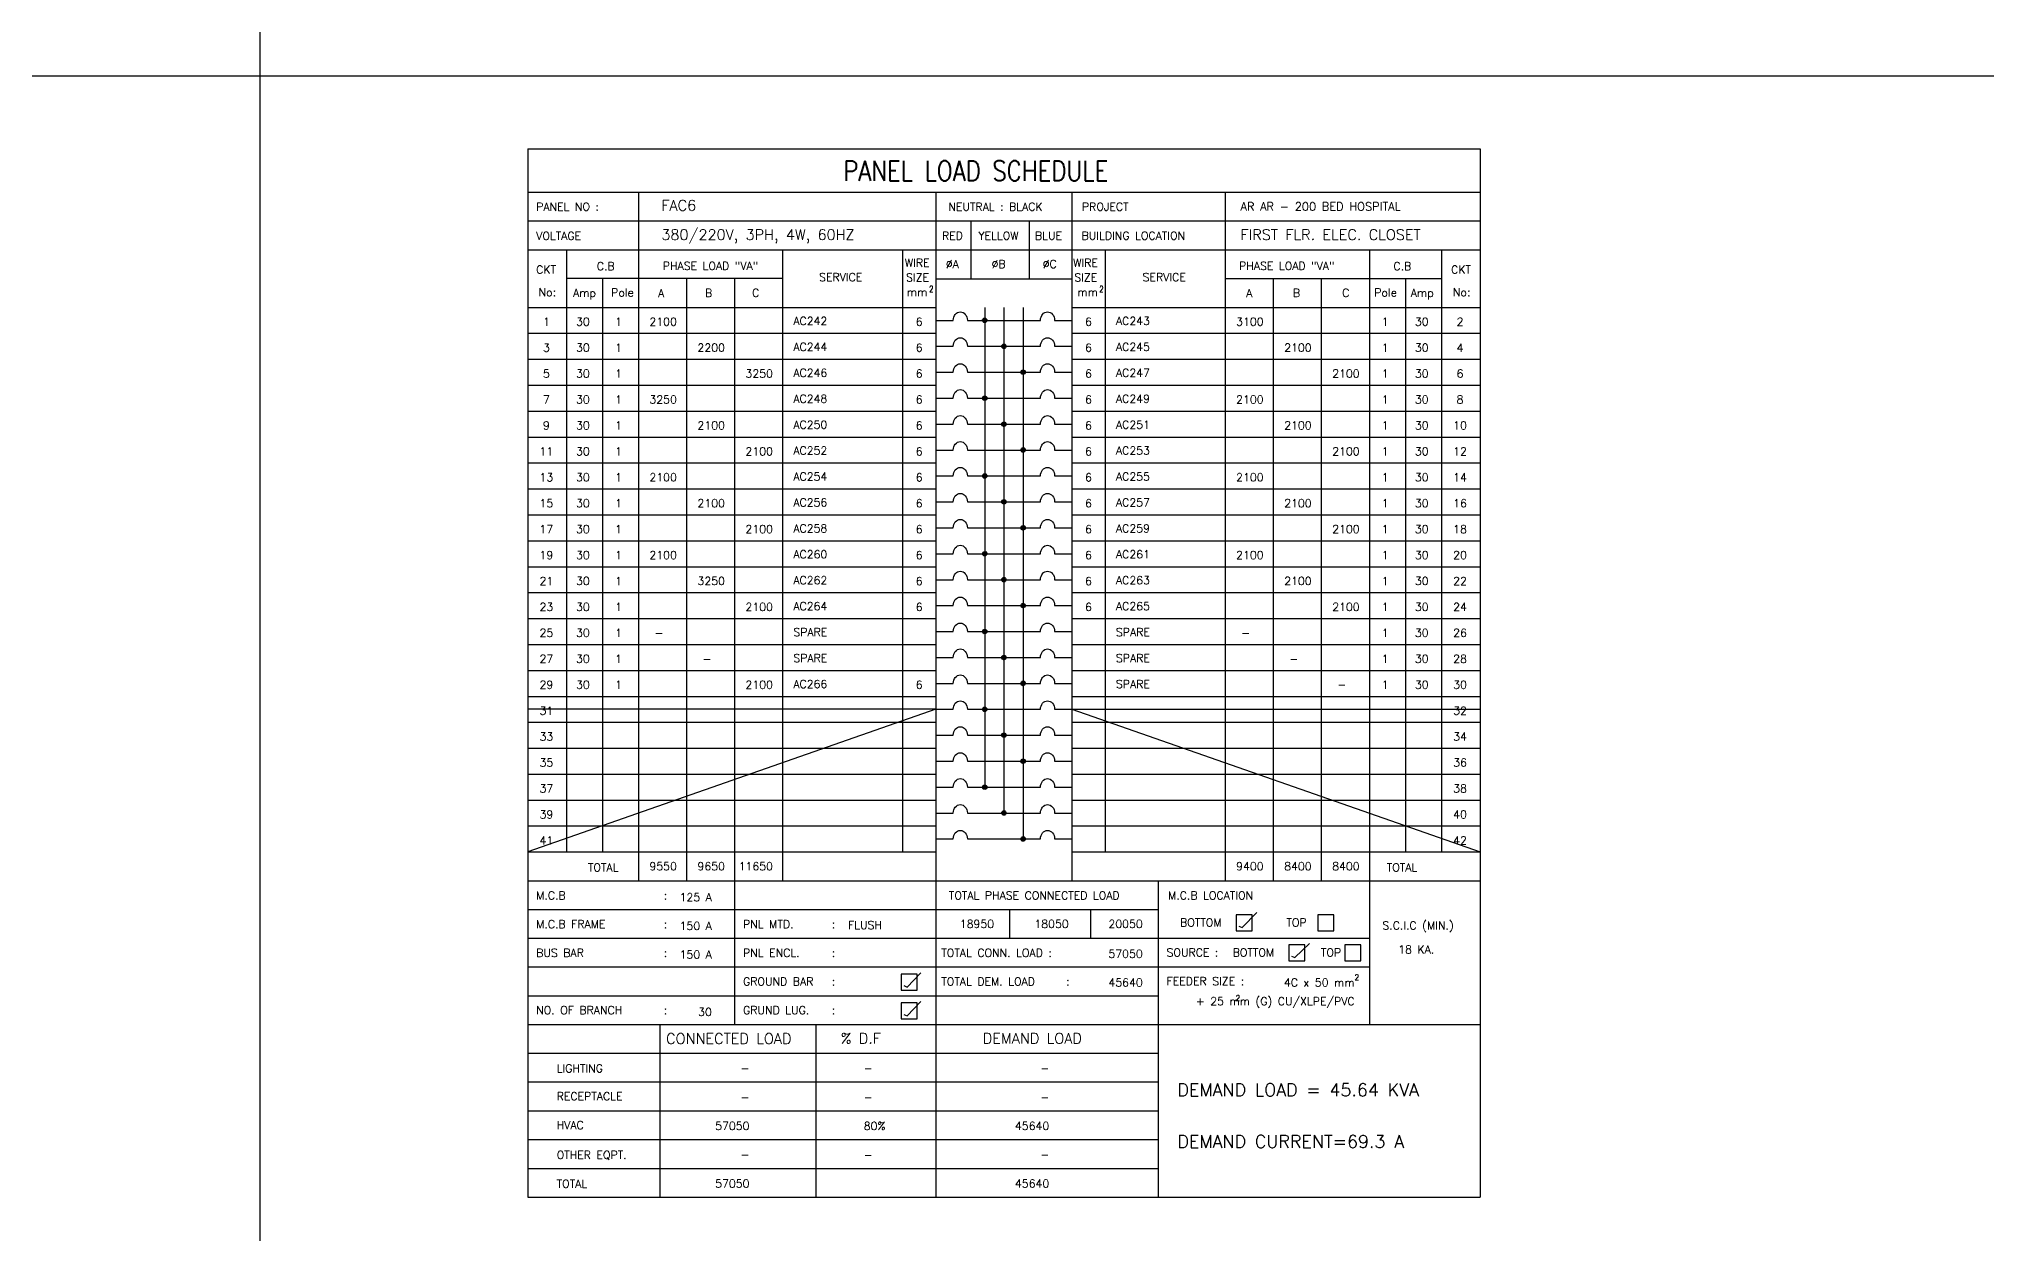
# Model space of a CAD drawing. Extents: x -97793 to -97690, y 25173 to 25253.
# Drawn here: x -97732.83 to -97690.16, y 25200.66 to 25226.74 of the extents above; entities that cross this region are included whole.
import ezdxf
from ezdxf.enums import TextEntityAlignment as Align

# ---------------------------------------------------------------- set-up
doc = ezdxf.new("R2010")
doc.units = 0
doc.header["$MEASUREMENT"] = 0
for name, color, linetype in [('BORDER', 4, 'CONTINUOUS'), ('E-TXT', 2, 'CONTINUOUS'), ('PANEL', 2, 'CONTINUOUS')]:
    doc.layers.add(name, color=color, linetype=linetype)
doc.styles.add('ROMANS', font='ROMANS.shx', dxfattribs={"height": 0.4})
pattern_1 = [(315, (107320.739428, 27257.425242), (0.00864749998874, 0.00864749998874), [])]
pattern_2 = [(315, (107320.739428, 27259.123383), (0.00864749998874, 0.00864749998874), [])]
pattern_3 = [(315, (107320.739428, 27260.821525), (0.00864749998874, 0.00864749998874), [])]
pattern_4 = [(315, (107320.739428, 27262.519666), (0.00864749998874, 0.00864749998874), [])]
pattern_5 = [(315, (107320.739428, 27264.217807), (0.00864749998874, 0.00864749998874), [])]
pattern_6 = [(315, (107320.739428, 27265.915948), (0.00864749998874, 0.00864749998874), [])]

msp = doc.modelspace()

# ---------------------------------------------------------------- hatches: boundary and pattern name
at = {"layer": 'PANEL', "linetype": 'Continuous'}
h = msp.add_hatch(dxfattribs=at)
h.set_pattern_fill('ANSI31', color=256, scale=0.068485, angle=406.041, style=0)
h.set_pattern_definition([(91.040959325, (107320.739428, 27265.915948), (-0.00855917542476, -0.00015552164567), [])])
h.paths.add_polyline_path([(-97712.237, 25220.598, 1), (-97712.139, 25220.598, 1)])
h = msp.add_hatch(dxfattribs=at)
h.set_pattern_fill('ANSI31', color=256, scale=0.097835, angle=270, style=0)
h.set_pattern_definition(pattern_6)
h.paths.add_polyline_path([(-97711.818, 25220.032, 1), (-97711.72, 25220.032, 1)])
h = msp.add_hatch(dxfattribs=at)
h.set_pattern_fill('ANSI31', color=256, scale=0.097835, angle=270, style=0)
h.set_pattern_definition(pattern_6)
h.paths.add_polyline_path([(-97711.301, 25219.466, 1), (-97711.399, 25219.466, 1)])
h = msp.add_hatch(dxfattribs=at)
h.set_pattern_fill('ANSI31', color=256, scale=0.097835, angle=270, style=0)
h.set_pattern_definition(pattern_6)
h.paths.add_polyline_path([(-97712.139, 25218.9, 1), (-97712.237, 25218.9, 1)])
h = msp.add_hatch(dxfattribs=at)
h.set_pattern_fill('ANSI31', color=256, scale=0.097835, angle=270, style=0)
h.set_pattern_definition(pattern_6)
h.paths.add_polyline_path([(-97711.72, 25218.333, 1), (-97711.818, 25218.333, 1)])
h = msp.add_hatch(dxfattribs=at)
h.set_pattern_fill('ANSI31', color=256, scale=0.097835, angle=270, style=0)
h.set_pattern_definition(pattern_6)
h.paths.add_polyline_path([(-97711.301, 25217.767, 1), (-97711.399, 25217.767, 1)])
h = msp.add_hatch(dxfattribs=at)
h.set_pattern_fill('ANSI31', color=256, scale=0.097835, angle=270, style=0)
h.set_pattern_definition(pattern_5)
h.paths.add_polyline_path([(-97712.139, 25217.201, 1), (-97712.237, 25217.201, 1)])
h = msp.add_hatch(dxfattribs=at)
h.set_pattern_fill('ANSI31', color=256, scale=0.097835, angle=270, style=0)
h.set_pattern_definition(pattern_5)
h.paths.add_polyline_path([(-97711.72, 25216.635, 1), (-97711.818, 25216.635, 1)])
h = msp.add_hatch(dxfattribs=at)
h.set_pattern_fill('ANSI31', color=256, scale=0.097835, angle=270, style=0)
h.set_pattern_definition(pattern_5)
h.paths.add_polyline_path([(-97711.301, 25216.069, 1), (-97711.399, 25216.069, 1)])
h = msp.add_hatch(dxfattribs=at)
h.set_pattern_fill('ANSI31', color=256, scale=0.097835, angle=270, style=0)
h.set_pattern_definition(pattern_4)
h.paths.add_polyline_path([(-97712.139, 25215.503, 1), (-97712.237, 25215.503, 1)])
h = msp.add_hatch(dxfattribs=at)
h.set_pattern_fill('ANSI31', color=256, scale=0.097835, angle=270, style=0)
h.set_pattern_definition(pattern_4)
h.paths.add_polyline_path([(-97711.72, 25214.937, 1), (-97711.818, 25214.937, 1)])
h = msp.add_hatch(dxfattribs=at)
h.set_pattern_fill('ANSI31', color=256, scale=0.097835, angle=270, style=0)
h.set_pattern_definition(pattern_4)
h.paths.add_polyline_path([(-97711.301, 25214.371, 1), (-97711.399, 25214.371, 1)])
h = msp.add_hatch(dxfattribs=at)
h.set_pattern_fill('ANSI31', color=256, scale=0.097835, angle=270, style=0)
h.set_pattern_definition(pattern_3)
h.paths.add_polyline_path([(-97712.139, 25213.805, 1), (-97712.237, 25213.805, 1)])
h = msp.add_hatch(dxfattribs=at)
h.set_pattern_fill('ANSI31', color=256, scale=0.097835, angle=270, style=0)
h.set_pattern_definition(pattern_3)
h.paths.add_polyline_path([(-97711.72, 25213.239, 1), (-97711.818, 25213.239, 1)])
h = msp.add_hatch(dxfattribs=at)
h.set_pattern_fill('ANSI31', color=256, scale=0.097835, angle=270, style=0)
h.set_pattern_definition(pattern_3)
h.paths.add_polyline_path([(-97711.301, 25212.673, 1), (-97711.399, 25212.673, 1)])
h = msp.add_hatch(dxfattribs=at)
h.set_pattern_fill('ANSI31', color=256, scale=0.097835, angle=270, style=0)
h.set_pattern_definition(pattern_2)
h.paths.add_polyline_path([(-97712.139, 25212.107, 1), (-97712.237, 25212.107, 1)])
h = msp.add_hatch(dxfattribs=at)
h.set_pattern_fill('ANSI31', color=256, scale=0.097835, angle=270, style=0)
h.set_pattern_definition(pattern_2)
h.paths.add_polyline_path([(-97711.72, 25211.541, 1), (-97711.818, 25211.541, 1)])
h = msp.add_hatch(dxfattribs=at)
h.set_pattern_fill('ANSI31', color=256, scale=0.097835, angle=270, style=0)
h.set_pattern_definition(pattern_2)
h.paths.add_polyline_path([(-97711.301, 25210.975, 1), (-97711.399, 25210.975, 1)])
h = msp.add_hatch(dxfattribs=at)
h.set_pattern_fill('ANSI31', color=256, scale=0.097835, angle=270, style=0)
h.set_pattern_definition(pattern_1)
h.paths.add_polyline_path([(-97712.139, 25210.409, 1), (-97712.237, 25210.409, 1)])
h = msp.add_hatch(dxfattribs=at)
h.set_pattern_fill('ANSI31', color=256, scale=0.097835, angle=270, style=0)
h.set_pattern_definition(pattern_1)
h.paths.add_polyline_path([(-97711.72, 25209.843, 1), (-97711.818, 25209.843, 1)])
h = msp.add_hatch(dxfattribs=at)
h.set_pattern_fill('ANSI31', color=256, scale=0.097835, angle=270, style=0)
h.set_pattern_definition(pattern_1)
h.paths.add_polyline_path([(-97711.301, 25209.277, 1), (-97711.399, 25209.277, 1)])

# ---------------------------------------------------------------- linework, layer by layer
at = {"layer": 'BORDER', "color": 1}
for p, q in [((-97728.011, 25252.819), (-97728.011, 25172.719)), ((-97792.977, 25225.937), (-97690.16, 25225.937))]:
    msp.add_line(p, q, dxfattribs=at)
at = {"layer": 'PANEL', "color": 6}
for p, q in [((-97722.164, 25224.34), (-97701.374, 25224.34)), ((-97722.164, 25224.34), (-97722.164, 25201.457)), ((-97701.374, 25224.34), (-97701.374, 25201.457)), ((-97722.164, 25201.457), (-97701.374, 25201.457))]:
    msp.add_line(p, q, dxfattribs=at)
at = {"layer": 'PANEL', "color": 2}
for p, q in [((-97722.164, 25223.396), (-97701.374, 25223.396)), ((-97713.254, 25223.396), (-97713.254, 25208.361)), ((-97710.284, 25223.396), (-97710.284, 25208.361)), ((-97722.164, 25222.139), (-97701.374, 25222.139)), ((-97713.254, 25221.507), (-97710.284, 25221.507)), ((-97722.164, 25208.361), (-97701.374, 25208.361))]:
    msp.add_line(p, q, dxfattribs=at)
at = {"layer": 'PANEL', "color": 11}
for p, q in [((-97719.745, 25223.396), (-97719.745, 25208.361)), ((-97706.938, 25223.396), (-97706.938, 25208.361)), ((-97721.317, 25222.139), (-97721.317, 25208.994)), ((-97716.6, 25222.139), (-97716.6, 25208.361)), ((-97713.98, 25222.139), (-97713.98, 25208.994)), ((-97709.558, 25222.139), (-97709.558, 25208.994)), ((-97703.793, 25222.139), (-97703.793, 25205.23)), ((-97702.221, 25222.139), (-97702.221, 25208.994)), ((-97716.6, 25221.51), (-97721.317, 25221.51)), ((-97720.531, 25221.51), (-97720.531, 25208.994)), ((-97718.697, 25221.51), (-97718.697, 25208.361)), ((-97717.648, 25221.51), (-97717.648, 25205.23)), ((-97706.938, 25221.51), (-97702.221, 25221.51)), ((-97705.89, 25221.51), (-97705.89, 25208.361)), ((-97704.841, 25221.51), (-97704.841, 25208.361)), ((-97703.007, 25221.51), (-97703.007, 25208.994)), ((-97722.164, 25220.881), (-97713.254, 25220.881)), ((-97710.284, 25220.881), (-97701.374, 25220.881)), ((-97722.164, 25220.315), (-97713.254, 25220.315)), ((-97710.284, 25220.315), (-97701.374, 25220.315)), ((-97722.164, 25219.749), (-97713.254, 25219.749)), ((-97710.284, 25219.749), (-97701.374, 25219.749)), ((-97722.164, 25219.183), (-97713.254, 25219.183)), ((-97710.284, 25219.183), (-97701.374, 25219.183)), ((-97722.164, 25218.616), (-97713.254, 25218.616)), ((-97710.284, 25218.616), (-97701.374, 25218.616)), ((-97722.164, 25218.05), (-97713.254, 25218.05)), ((-97710.284, 25218.05), (-97701.374, 25218.05)), ((-97722.164, 25217.484), (-97713.254, 25217.484)), ((-97710.284, 25217.484), (-97701.374, 25217.484)), ((-97722.164, 25216.918), (-97713.254, 25216.918)), ((-97710.284, 25216.918), (-97701.374, 25216.918)), ((-97722.164, 25216.352), (-97713.254, 25216.352)), ((-97710.284, 25216.352), (-97701.374, 25216.352)), ((-97722.164, 25215.786), (-97713.254, 25215.786)), ((-97710.284, 25215.786), (-97701.374, 25215.786)), ((-97722.164, 25215.22), (-97713.254, 25215.22)), ((-97710.284, 25215.22), (-97701.374, 25215.22)), ((-97722.164, 25214.654), (-97713.254, 25214.654)), ((-97710.284, 25214.654), (-97701.374, 25214.654)), ((-97722.164, 25214.088), (-97713.254, 25214.088)), ((-97710.284, 25214.088), (-97701.374, 25214.088)), ((-97722.164, 25213.522), (-97713.254, 25213.522)), ((-97710.284, 25213.522), (-97701.374, 25213.522)), ((-97722.164, 25212.956), (-97713.254, 25212.956)), ((-97710.284, 25212.956), (-97701.374, 25212.956)), ((-97722.164, 25212.39), (-97713.254, 25212.39)), ((-97710.284, 25212.39), (-97701.374, 25212.39)), ((-97722.164, 25211.824), (-97713.254, 25211.824)), ((-97710.284, 25211.824), (-97701.374, 25211.824)), ((-97722.164, 25211.258), (-97713.254, 25211.258)), ((-97710.284, 25211.258), (-97701.374, 25211.258)), ((-97722.164, 25210.692), (-97713.254, 25210.692)), ((-97710.284, 25210.692), (-97701.374, 25210.692)), ((-97722.164, 25210.126), (-97713.254, 25210.126)), ((-97710.284, 25210.126), (-97701.374, 25210.126)), ((-97722.164, 25209.56), (-97713.254, 25209.56)), ((-97710.284, 25209.56), (-97701.374, 25209.56)), ((-97722.164, 25208.994), (-97713.254, 25208.994)), ((-97710.284, 25208.994), (-97701.374, 25208.994)), ((-97713.254, 25208.361), (-97713.254, 25201.457)), ((-97708.402, 25208.361), (-97708.402, 25205.23)), ((-97722.164, 25207.734), (-97708.402, 25207.734)), ((-97711.648, 25207.734), (-97711.648, 25207.108)), ((-97709.878, 25207.734), (-97709.878, 25207.108)), ((-97722.164, 25207.108), (-97703.793, 25207.108)), ((-97722.164, 25206.482), (-97703.793, 25206.482)), ((-97722.164, 25205.856), (-97708.402, 25205.856)), ((-97722.164, 25205.23), (-97701.374, 25205.23)), ((-97719.283, 25205.23), (-97719.283, 25201.457)), ((-97715.875, 25205.23), (-97715.875, 25201.457)), ((-97708.402, 25205.23), (-97708.402, 25201.457)), ((-97722.164, 25204.601), (-97708.402, 25204.601)), ((-97722.164, 25203.972), (-97708.402, 25203.972)), ((-97722.164, 25203.343), (-97708.402, 25203.343)), ((-97722.164, 25202.714), (-97708.402, 25202.714)), ((-97722.164, 25202.085), (-97708.402, 25202.085))]:
    msp.add_line(p, q, dxfattribs=at)
at = {"layer": 'PANEL'}
for p, q in [((-97722.164, 25222.77), (-97701.374, 25222.77)), ((-97712.484, 25221.507), (-97712.484, 25222.77)), ((-97711.208, 25221.507), (-97711.208, 25222.77)), ((-97713.254, 25220.598), (-97712.875, 25220.598)), ((-97712.567, 25220.598), (-97710.971, 25220.598)), ((-97712.188, 25220.881), (-97712.188, 25210.409)), ((-97711.769, 25220.881), (-97711.769, 25209.843)), ((-97711.35, 25220.881), (-97711.35, 25209.277)), ((-97710.663, 25220.598), (-97710.284, 25220.598)), ((-97713.254, 25220.032), (-97712.875, 25220.032)), ((-97712.567, 25220.032), (-97710.971, 25220.032)), ((-97710.663, 25220.032), (-97710.284, 25220.032)), ((-97713.254, 25219.466), (-97712.875, 25219.466)), ((-97712.567, 25219.466), (-97710.971, 25219.466)), ((-97710.663, 25219.466), (-97710.284, 25219.466)), ((-97713.254, 25218.9), (-97712.875, 25218.9)), ((-97712.567, 25218.9), (-97710.971, 25218.9)), ((-97710.663, 25218.9), (-97710.284, 25218.9)), ((-97713.254, 25218.333), (-97712.875, 25218.333)), ((-97712.567, 25218.333), (-97710.971, 25218.333)), ((-97710.663, 25218.333), (-97710.284, 25218.333)), ((-97713.254, 25217.767), (-97712.875, 25217.767)), ((-97712.567, 25217.767), (-97710.971, 25217.767)), ((-97710.663, 25217.767), (-97710.284, 25217.767)), ((-97713.254, 25217.201), (-97712.875, 25217.201)), ((-97712.567, 25217.201), (-97710.971, 25217.201)), ((-97710.663, 25217.201), (-97710.284, 25217.201)), ((-97713.254, 25216.635), (-97712.875, 25216.635)), ((-97712.567, 25216.635), (-97710.971, 25216.635)), ((-97710.663, 25216.635), (-97710.284, 25216.635)), ((-97713.254, 25216.069), (-97712.875, 25216.069)), ((-97712.567, 25216.069), (-97710.971, 25216.069)), ((-97710.663, 25216.069), (-97710.284, 25216.069)), ((-97713.254, 25215.503), (-97712.875, 25215.503)), ((-97712.567, 25215.503), (-97710.971, 25215.503)), ((-97710.663, 25215.503), (-97710.284, 25215.503)), ((-97713.254, 25214.937), (-97712.875, 25214.937)), ((-97712.567, 25214.937), (-97710.971, 25214.937)), ((-97710.663, 25214.937), (-97710.284, 25214.937)), ((-97713.254, 25214.371), (-97712.875, 25214.371)), ((-97712.567, 25214.371), (-97710.971, 25214.371)), ((-97710.663, 25214.371), (-97710.284, 25214.371)), ((-97713.254, 25213.805), (-97712.875, 25213.805)), ((-97712.567, 25213.805), (-97710.971, 25213.805)), ((-97710.663, 25213.805), (-97710.284, 25213.805)), ((-97713.254, 25213.239), (-97712.875, 25213.239)), ((-97712.567, 25213.239), (-97710.971, 25213.239)), ((-97710.663, 25213.239), (-97710.284, 25213.239)), ((-97713.254, 25212.673), (-97712.875, 25212.673)), ((-97712.567, 25212.673), (-97710.971, 25212.673)), ((-97710.663, 25212.673), (-97710.284, 25212.673)), ((-97713.254, 25212.107), (-97712.875, 25212.107)), ((-97712.567, 25212.107), (-97710.971, 25212.107)), ((-97710.663, 25212.107), (-97710.284, 25212.107)), ((-97713.254, 25211.541), (-97712.875, 25211.541)), ((-97712.567, 25211.541), (-97710.971, 25211.541)), ((-97710.663, 25211.541), (-97710.284, 25211.541)), ((-97713.254, 25210.975), (-97712.875, 25210.975)), ((-97712.567, 25210.975), (-97710.971, 25210.975)), ((-97710.663, 25210.975), (-97710.284, 25210.975)), ((-97713.254, 25210.409), (-97712.875, 25210.409)), ((-97712.567, 25210.409), (-97710.971, 25210.409)), ((-97710.663, 25210.409), (-97710.284, 25210.409)), ((-97713.254, 25209.843), (-97712.875, 25209.843)), ((-97712.567, 25209.843), (-97710.971, 25209.843)), ((-97710.663, 25209.843), (-97710.284, 25209.843)), ((-97713.254, 25209.277), (-97712.875, 25209.277)), ((-97712.567, 25209.277), (-97710.971, 25209.277)), ((-97710.663, 25209.277), (-97710.284, 25209.277)), ((-97706.566, 25207.341), (-97706.247, 25207.674)), ((-97706.642, 25207.371), (-97706.566, 25207.341)), ((-97705.419, 25206.686), (-97705.1, 25206.998)), ((-97705.494, 25206.716), (-97705.419, 25206.686)), ((-97713.954, 25206.076), (-97713.879, 25206.045)), ((-97713.879, 25206.045), (-97713.58, 25206.358)), ((-97713.879, 25205.418), (-97713.58, 25205.73)), ((-97713.954, 25205.448), (-97713.879, 25205.418))]:
    msp.add_line(p, q, dxfattribs=at)
at = {"layer": 'PANEL', "color": 7}
for p, q in [((-97713.254, 25212.107), (-97722.164, 25212.107)), ((-97713.254, 25212.107), (-97722.164, 25208.994)), ((-97710.284, 25212.107), (-97701.374, 25208.994)), ((-97710.284, 25212.107), (-97701.374, 25212.107))]:
    msp.add_line(p, q, dxfattribs=at)
at = {"layer": 'PANEL', "color": 11}
for points in [[(-97706.349, 25207.624), (-97706.699, 25207.624), (-97706.699, 25207.275), (-97706.349, 25207.275)], [(-97704.565, 25207.624), (-97704.915, 25207.624), (-97704.915, 25207.275), (-97704.565, 25207.275)], [(-97705.202, 25206.969), (-97705.551, 25206.969), (-97705.551, 25206.62), (-97705.202, 25206.62)], [(-97703.975, 25206.969), (-97704.325, 25206.969), (-97704.325, 25206.62), (-97703.975, 25206.62)], [(-97713.662, 25206.329), (-97714.011, 25206.329), (-97714.011, 25205.979), (-97713.662, 25205.979)], [(-97713.662, 25205.701), (-97714.011, 25205.701), (-97714.011, 25205.352), (-97713.662, 25205.352)]]:
    msp.add_lwpolyline(points, close=True, dxfattribs=at)
at = {"layer": 'PANEL'}
for centre in [(-97712.188, 25220.598), (-97711.769, 25220.032), (-97711.35, 25219.466), (-97712.188, 25218.9), (-97711.769, 25218.333), (-97711.35, 25217.767), (-97712.188, 25217.201), (-97711.769, 25216.635), (-97711.35, 25216.069), (-97712.188, 25215.503), (-97711.769, 25214.937), (-97711.35, 25214.371), (-97712.188, 25213.805), (-97711.769, 25213.239), (-97711.35, 25212.673), (-97712.188, 25212.107), (-97711.769, 25211.541), (-97711.35, 25210.975), (-97712.188, 25210.409), (-97711.769, 25209.843), (-97711.35, 25209.277)]:
    msp.add_circle(centre, 0.0489, dxfattribs=at)
at = {"layer": 'PANEL', "extrusion": (0, 0, -1)}
for centre in [(-97712.721, 25220.598), (-97710.817, 25220.598), (-97712.721, 25220.032), (-97710.817, 25220.032), (-97712.721, 25219.466), (-97710.817, 25219.466), (-97712.721, 25218.9), (-97710.817, 25218.9), (-97712.721, 25218.333), (-97710.817, 25218.333), (-97712.721, 25217.767), (-97710.817, 25217.767), (-97712.721, 25217.201), (-97710.817, 25217.201), (-97712.721, 25216.635), (-97710.817, 25216.635), (-97712.721, 25216.069), (-97710.817, 25216.069), (-97712.721, 25215.503), (-97710.817, 25215.503), (-97712.721, 25214.937), (-97710.817, 25214.937), (-97712.721, 25214.371), (-97710.817, 25214.371), (-97712.721, 25213.805), (-97710.817, 25213.805), (-97712.721, 25213.239), (-97710.817, 25213.239), (-97712.721, 25212.673), (-97710.817, 25212.673), (-97712.721, 25212.107), (-97710.817, 25212.107), (-97712.721, 25211.541), (-97710.817, 25211.541), (-97712.721, 25210.975), (-97710.817, 25210.975), (-97712.721, 25210.409), (-97710.817, 25210.409), (-97712.721, 25209.843), (-97710.817, 25209.843), (-97712.721, 25209.277), (-97710.817, 25209.277)]:
    msp.add_ellipse(centre, major_axis=(0, 0.185), ratio=0.833333, start_param=-1.570796, end_param=1.570796, dxfattribs=at)

# ---------------------------------------------------------------- texts
at = {"layer": 'E-TXT', "style": 'ROMANS'}
for s, height, p in [('FAC6', 0.2306, (-97719.247, 25222.992)), ('AR AR - 200 BED HOSPITAL', 0.18169, (-97706.605, 25222.993)), ('380/220V, 3PH, 4W, 60HZ', 0.23061, (-97719.247, 25222.352)), ('FIRST FLR. ELEC. CLOSET', 0.23061, (-97706.605, 25222.352)), ('30', 0.1747, (-97721.109, 25220.481)), ('30', 0.1747, (-97702.799, 25220.481)), ('30', 0.1747, (-97721.109, 25219.915)), ('30', 0.1747, (-97702.799, 25219.915)), ('30', 0.1747, (-97721.109, 25219.349)), ('30', 0.1747, (-97702.799, 25219.349)), ('30', 0.1747, (-97721.109, 25218.783)), ('30', 0.1747, (-97702.799, 25218.783)), ('30', 0.1747, (-97721.109, 25218.217)), ('30', 0.1747, (-97702.799, 25218.217)), ('30', 0.1747, (-97721.109, 25217.651)), ('30', 0.1747, (-97702.799, 25217.651)), ('30', 0.1747, (-97721.109, 25217.085)), ('30', 0.1747, (-97702.799, 25217.085)), ('30', 0.1747, (-97721.109, 25216.519)), ('30', 0.1747, (-97702.799, 25216.519)), ('30', 0.1747, (-97721.109, 25215.953)), ('30', 0.1747, (-97702.799, 25215.953)), ('30', 0.1747, (-97721.109, 25215.387)), ('30', 0.1747, (-97702.799, 25215.387)), ('30', 0.1747, (-97721.109, 25214.821)), ('30', 0.1747, (-97702.799, 25214.821)), ('30', 0.1747, (-97721.109, 25214.255)), ('30', 0.1747, (-97702.799, 25214.255)), ('30', 0.1747, (-97721.109, 25213.689)), ('30', 0.1747, (-97702.799, 25213.689)), ('30', 0.1747, (-97721.109, 25213.123)), ('30', 0.1747, (-97702.799, 25213.123)), ('30', 0.1747, (-97721.109, 25212.556)), ('30', 0.1747, (-97702.799, 25212.556))]:
    msp.add_text(s, height=height, dxfattribs=at).set_placement(p)
for s, p in [('1', (-97720.184, 25220.567)), ('6', (-97713.62, 25220.567)), ('6', (-97709.925, 25220.567)), ('1', (-97703.446, 25220.567)), ('1', (-97720.184, 25220.001)), ('6', (-97713.62, 25220.001)), ('6', (-97709.925, 25220.001)), ('1', (-97703.446, 25220.001)), ('1', (-97720.184, 25219.435)), ('6', (-97713.62, 25219.435)), ('6', (-97709.925, 25219.435)), ('1', (-97703.446, 25219.435)), ('1', (-97720.184, 25218.869)), ('6', (-97713.62, 25218.869)), ('6', (-97709.925, 25218.869)), ('1', (-97703.446, 25218.869)), ('1', (-97720.184, 25218.303)), ('6', (-97713.62, 25218.303)), ('6', (-97709.925, 25218.303)), ('1', (-97703.446, 25218.303)), ('1', (-97720.184, 25217.737)), ('6', (-97713.62, 25217.737)), ('6', (-97709.925, 25217.737)), ('1', (-97703.446, 25217.737)), ('1', (-97720.184, 25217.171)), ('6', (-97713.62, 25217.171)), ('6', (-97709.925, 25217.171)), ('1', (-97703.446, 25217.171)), ('1', (-97720.184, 25216.605)), ('6', (-97713.62, 25216.605)), ('6', (-97709.925, 25216.605)), ('1', (-97703.446, 25216.605)), ('1', (-97720.184, 25216.039)), ('6', (-97713.62, 25216.039)), ('6', (-97709.925, 25216.039)), ('1', (-97703.446, 25216.039)), ('1', (-97720.184, 25215.473)), ('6', (-97713.62, 25215.473)), ('6', (-97709.925, 25215.473)), ('1', (-97703.446, 25215.473)), ('1', (-97720.184, 25214.907)), ('6', (-97713.62, 25214.907)), ('6', (-97709.925, 25214.907)), ('1', (-97703.446, 25214.907)), ('1', (-97720.184, 25214.341)), ('6', (-97713.62, 25214.341)), ('6', (-97709.925, 25214.341)), ('1', (-97703.446, 25214.341)), ('1', (-97720.184, 25213.775)), ('1', (-97703.446, 25213.775)), ('1', (-97720.184, 25213.209)), ('1', (-97703.446, 25213.209)), ('1', (-97720.184, 25212.643)), ('6', (-97713.62, 25212.643)), ('1', (-97703.446, 25212.643))]:
    msp.add_text(s, height=0.175, dxfattribs=at).set_placement(p, align=Align.MIDDLE)
for s, height, p in [('2100', 0.1747, (-97718.908, 25220.481)), ('3100', 0.1747, (-97706.101, 25220.481)), ('2200', 0.1747, (-97717.859, 25219.915)), ('2100', 0.1747, (-97705.052, 25219.915)), ('3250', 0.1747, (-97716.811, 25219.349)), ('2100', 0.1747, (-97704.004, 25219.349)), ('3250', 0.1747, (-97718.908, 25218.783)), ('2100', 0.1747, (-97706.101, 25218.783)), ('2100', 0.1747, (-97717.859, 25218.217)), ('2100', 0.1747, (-97705.052, 25218.217)), ('2100', 0.1747, (-97716.811, 25217.651)), ('2100', 0.1747, (-97704.004, 25217.651)), ('2100', 0.1747, (-97718.908, 25217.085)), ('2100', 0.1747, (-97706.101, 25217.085)), ('2100', 0.1747, (-97717.859, 25216.519)), ('2100', 0.1747, (-97705.052, 25216.519)), ('2100', 0.1747, (-97716.811, 25215.953)), ('2100', 0.1747, (-97704.004, 25215.953)), ('2100', 0.1747, (-97718.908, 25215.387)), ('2100', 0.1747, (-97706.101, 25215.387)), ('3250', 0.1747, (-97717.859, 25214.821)), ('2100', 0.1747, (-97705.052, 25214.821)), ('2100', 0.1747, (-97716.811, 25214.255)), ('2100', 0.1747, (-97704.004, 25214.255)), ('-', 0.175, (-97719.2, 25213.689)), ('-', 0.175, (-97706.393, 25213.689)), ('-', 0.175, (-97718.151, 25213.123)), ('-', 0.175, (-97705.344, 25213.123)), ('2100', 0.1747, (-97716.811, 25212.556)), ('-', 0.175, (-97704.296, 25212.556)), ('9550', 0.1747, (-97718.908, 25208.594)), ('9650', 0.1747, (-97717.859, 25208.594)), ('11650', 0.1747, (-97716.811, 25208.594)), ('9400', 0.1747, (-97706.101, 25208.594)), ('8400', 0.1747, (-97705.052, 25208.594)), ('8400', 0.1747, (-97704.004, 25208.594)), ('125 A', 0.1747, (-97718.145, 25207.917)), ('150 A', 0.1747, (-97718.145, 25207.291)), ('FLUSH', 0.1747, (-97714.431, 25207.309)), ('18950', 0.1747, (-97711.984, 25207.335)), ('18050', 0.1747, (-97710.355, 25207.335)), ('20050', 0.1747, (-97708.739, 25207.335)), ('150 A', 0.1747, (-97718.145, 25206.665)), ('57050', 0.1747, (-97708.739, 25206.682)), ('45640', 0.1747, (-97708.739, 25206.056)), ('4C x 50 mm', 0.1747, (-97704.114, 25206.056)), ('2', 0.122, (-97704.014, 25206.195)), ('30', 0.1747, (-97718.145, 25205.413)), ('+ 25 mm (G) CU/XLPE/PVC', 0.17471, (-97704.114, 25205.647)), ('2', 0.122, (-97706.61, 25205.743)), ('-', 0.175, (-97717.323, 25204.183)), ('-', 0.175, (-97710.78, 25204.183)), ('-', 0.175, (-97717.323, 25203.554)), ('-', 0.175, (-97710.78, 25203.554)), ('57050', 0.1747, (-97717.323, 25202.925)), ('45640', 0.1747, (-97710.78, 25202.925)), ('-', 0.175, (-97717.323, 25202.296)), ('-', 0.175, (-97710.78, 25202.296)), ('57050', 0.1747, (-97717.323, 25201.667)), ('45640', 0.1747, (-97710.78, 25201.667))]:
    msp.add_text(s, height=height, dxfattribs=at).set_placement(p, align=Align.RIGHT)
at = {"layer": 'PANEL', "color": 6, "style": 'ROMANS', "width": 0.833333}
msp.add_text('PANEL LOAD SCHEDULE', height=0.44026, dxfattribs=at).set_placement((-97715.279, 25223.641))
at = {"layer": 'PANEL', "style": 'ROMANS'}
for s, height, p in [('PANEL NO :', 0.1747, (-97721.979, 25222.992)), ('NEUTRAL : BLACK', 0.17471, (-97712.982, 25222.992)), ('PROJECT', 0.1747, (-97710.066, 25222.992)), ('VOLTAGE', 0.1747, (-97721.979, 25222.354)), ('RED', 0.1747, (-97713.119, 25222.359)), ('YELLOW', 0.1747, (-97712.326, 25222.359)), ('BLUE', 0.1747, (-97711.092, 25222.359)), ('BUILDING LOCATION', 0.17471, (-97710.075, 25222.359)), ('CKT', 0.1747, (-97721.979, 25221.617)), ('C.B', 0.1747, (-97720.655, 25221.693)), ('PHASE LOAD "VA"', 0.17471, (-97719.215, 25221.699)), ('WIRE', 0.1747, (-97713.931, 25221.768)), ('%%CA', 0.1747, (-97713.038, 25221.74)), ('%%CB', 0.1747, (-97712.038, 25221.74)), ('%%CC', 0.1747, (-97710.923, 25221.74)), ('WIRE', 0.1747, (-97710.256, 25221.768)), ('PHASE LOAD "VA"', 0.17471, (-97706.636, 25221.699)), ('C.B', 0.1747, (-97703.266, 25221.693)), ('CKT', 0.1747, (-97702.008, 25221.617)), ('SERVICE', 0.1747, (-97715.803, 25221.453)), ('SIZE', 0.1747, (-97713.905, 25221.447)), ('SIZE', 0.1747, (-97710.232, 25221.447)), ('SERVICE', 0.1747, (-97708.742, 25221.453)), ('No:', 0.1747, (-97721.927, 25221.125)), ('Amp', 0.1747, (-97721.174, 25221.11)), ('Pole', 0.1747, (-97720.343, 25221.117)), ('A', 0.175, (-97719.317, 25221.102)), ('B', 0.175, (-97718.293, 25221.109)), ('C', 0.175, (-97717.266, 25221.111)), ('mm', 0.1747, (-97713.889, 25221.127)), ('mm', 0.1747, (-97710.165, 25221.127)), ('A', 0.175, (-97706.481, 25221.102)), ('B', 0.175, (-97705.463, 25221.109)), ('C', 0.175, (-97704.386, 25221.111)), ('Pole', 0.1747, (-97703.686, 25221.117)), ('Amp', 0.1747, (-97702.889, 25221.11)), ('No:', 0.1747, (-97701.969, 25221.125)), ('AC242', 0.1747, (-97716.365, 25220.497)), ('AC243', 0.1747, (-97709.324, 25220.497)), ('AC244', 0.1747, (-97716.365, 25219.931)), ('AC245', 0.1747, (-97709.324, 25219.931)), ('AC246', 0.1747, (-97716.365, 25219.365)), ('AC247', 0.1747, (-97709.324, 25219.365)), ('AC248', 0.1747, (-97716.365, 25218.799)), ('AC249', 0.1747, (-97709.324, 25218.799)), ('AC250', 0.1747, (-97716.365, 25218.233)), ('AC251', 0.1747, (-97709.324, 25218.233)), ('AC252', 0.1747, (-97716.365, 25217.667)), ('AC253', 0.1747, (-97709.324, 25217.667)), ('AC254', 0.1747, (-97716.365, 25217.101)), ('AC255', 0.1747, (-97709.324, 25217.101)), ('AC256', 0.1747, (-97716.365, 25216.535)), ('AC257', 0.1747, (-97709.324, 25216.535)), ('AC258', 0.1747, (-97716.365, 25215.969)), ('AC259', 0.1747, (-97709.324, 25215.969)), ('AC260', 0.1747, (-97716.365, 25215.403)), ('AC261', 0.1747, (-97709.324, 25215.403)), ('AC262', 0.1747, (-97716.365, 25214.837)), ('AC263', 0.1747, (-97709.324, 25214.837)), ('AC264', 0.1747, (-97716.365, 25214.271)), ('AC265', 0.1747, (-97709.324, 25214.271)), ('SPARE', 0.1747, (-97716.365, 25213.704)), ('SPARE', 0.1747, (-97709.324, 25213.704)), ('SPARE', 0.1747, (-97716.365, 25213.138)), ('SPARE', 0.1747, (-97709.324, 25213.138)), ('AC266', 0.1747, (-97716.365, 25212.572)), ('SPARE', 0.1747, (-97709.324, 25212.572)), ('TOTAL', 0.1747, (-97720.849, 25208.568)), ('TOTAL', 0.1747, (-97703.412, 25208.568)), ('M.C.B', 0.1747, (-97721.979, 25207.956)), ('TOTAL PHASE CONNECTED LOAD', 0.17471, (-97712.972, 25207.956)), ('M.C.B LOCATION', 0.17471, (-97708.186, 25207.956)), (':', 0.175, (-97719.197, 25207.956)), ('M.C.B FRAME', 0.17471, (-97721.979, 25207.33)), (':', 0.175, (-97719.197, 25207.33)), ('PNL MTD.', 0.1747, (-97717.463, 25207.33)), (':', 0.175, (-97715.529, 25207.33)), ('BOTTOM', 0.1747, (-97707.924, 25207.366)), ('TOP', 0.1747, (-97705.604, 25207.366)), ('S.C.I.C (MIN.)', 0.17471, (-97703.508, 25207.301)), ('BUS BAR', 0.1747, (-97721.979, 25206.704)), (':', 0.175, (-97719.197, 25206.704)), ('PNL ENCL.', 0.1747, (-97717.463, 25206.704)), (':', 0.175, (-97715.529, 25206.704)), ('TOTAL CONN. LOAD :', 0.17471, (-97713.136, 25206.704)), ('SOURCE :', 0.1747, (-97708.219, 25206.711)), ('BOTTOM', 0.1747, (-97706.777, 25206.711)), ('TOP', 0.1747, (-97704.85, 25206.711)), ('18 KA.', 0.1747, (-97703.162, 25206.777)), ('GROUND BAR', 0.1747, (-97717.463, 25206.078)), (':', 0.175, (-97715.529, 25206.078)), ('TOTAL DEM. LOAD ', 0.17471, (-97713.136, 25206.078)), (':', 0.175, (-97710.415, 25206.078)), ('FEEDER SIZE :', 0.17471, (-97708.219, 25206.085)), ('NO. OF BRANCH', 0.17471, (-97721.979, 25205.452)), (':', 0.175, (-97719.197, 25205.452)), ('GRUND LUG.', 0.1747, (-97717.463, 25205.452)), (':', 0.175, (-97715.529, 25205.452)), ('CONNECTED LOAD', 0.23061, (-97719.143, 25204.804)), ('% D.F', 0.2306, (-97715.332, 25204.81)), ('DEMAND LOAD', 0.23061, (-97712.231, 25204.81)), ('LIGHTING', 0.1747, (-97721.532, 25204.182)), ('-', 0.175, (-97714.829, 25204.182)), ('DEMAND LOAD = 45.64 KVA', 0.27953, (-97707.982, 25203.661)), ('RECEPTACLE', 0.1747, (-97721.532, 25203.574)), ('-', 0.175, (-97714.829, 25203.553)), ('HVAC', 0.1747, (-97721.532, 25202.944)), ('80%', 0.1747, (-97714.829, 25202.924)), ('DEMAND CURRENT=69.3 A', 0.27953, (-97707.982, 25202.533)), ('OTHER EQPT.', 0.17471, (-97721.532, 25202.292)), ('-', 0.175, (-97714.829, 25202.295)), ('TOTAL', 0.1747, (-97721.532, 25201.663))]:
    msp.add_text(s, height=height, dxfattribs=at).set_placement(p)
at = {"layer": 'PANEL', "style": 'ROMANS', "width": 0.833333}
for p in [(-97713.402, 25221.216), (-97709.688, 25221.216)]:
    msp.add_text('2', height=0.132, dxfattribs=at).set_placement(p)
at = {"layer": 'PANEL', "style": 'ROMANS'}
for s, height, p in [('1', 0.175, (-97721.756, 25220.567)), ('2', 0.175, (-97701.813, 25220.567)), ('3', 0.175, (-97721.756, 25220.001)), ('4', 0.175, (-97701.813, 25220.001)), ('5', 0.175, (-97721.756, 25219.435)), ('6', 0.175, (-97701.813, 25219.435)), ('7', 0.175, (-97721.756, 25218.869)), ('8', 0.175, (-97701.813, 25218.869)), ('9', 0.175, (-97721.756, 25218.303)), ('10', 0.1747, (-97701.813, 25218.303)), ('11', 0.1747, (-97721.756, 25217.737)), ('12', 0.1747, (-97701.813, 25217.737)), ('13', 0.1747, (-97721.756, 25217.171)), ('14', 0.1747, (-97701.813, 25217.171)), ('15', 0.1747, (-97721.756, 25216.605)), ('16', 0.1747, (-97701.813, 25216.605)), ('17', 0.1747, (-97721.756, 25216.039)), ('18', 0.1747, (-97701.813, 25216.039)), ('19', 0.1747, (-97721.756, 25215.473)), ('20', 0.1747, (-97701.813, 25215.473)), ('21', 0.1747, (-97721.756, 25214.907)), ('22', 0.1747, (-97701.813, 25214.907)), ('23', 0.1747, (-97721.756, 25214.341)), ('24', 0.1747, (-97701.813, 25214.341)), ('25', 0.1747, (-97721.756, 25213.775)), ('26', 0.1747, (-97701.813, 25213.775)), ('27', 0.1747, (-97721.756, 25213.209)), ('28', 0.1747, (-97701.813, 25213.209)), ('29', 0.1747, (-97721.756, 25212.643)), ('30', 0.1747, (-97701.813, 25212.643)), ('31', 0.1747, (-97721.756, 25212.077)), ('32', 0.1747, (-97701.813, 25212.077)), ('33', 0.1747, (-97721.756, 25211.511)), ('34', 0.1747, (-97701.813, 25211.511)), ('35', 0.1747, (-97721.756, 25210.945)), ('36', 0.1747, (-97701.813, 25210.945)), ('37', 0.1747, (-97721.756, 25210.379)), ('38', 0.1747, (-97701.813, 25210.379)), ('39', 0.1747, (-97721.756, 25209.813)), ('40', 0.1747, (-97701.813, 25209.813)), ('41', 0.1747, (-97721.756, 25209.246)), ('42', 0.1747, (-97701.813, 25209.246))]:
    msp.add_text(s, height=height, dxfattribs=at).set_placement(p, align=Align.MIDDLE)

doc.saveas('drawing.dxf')
